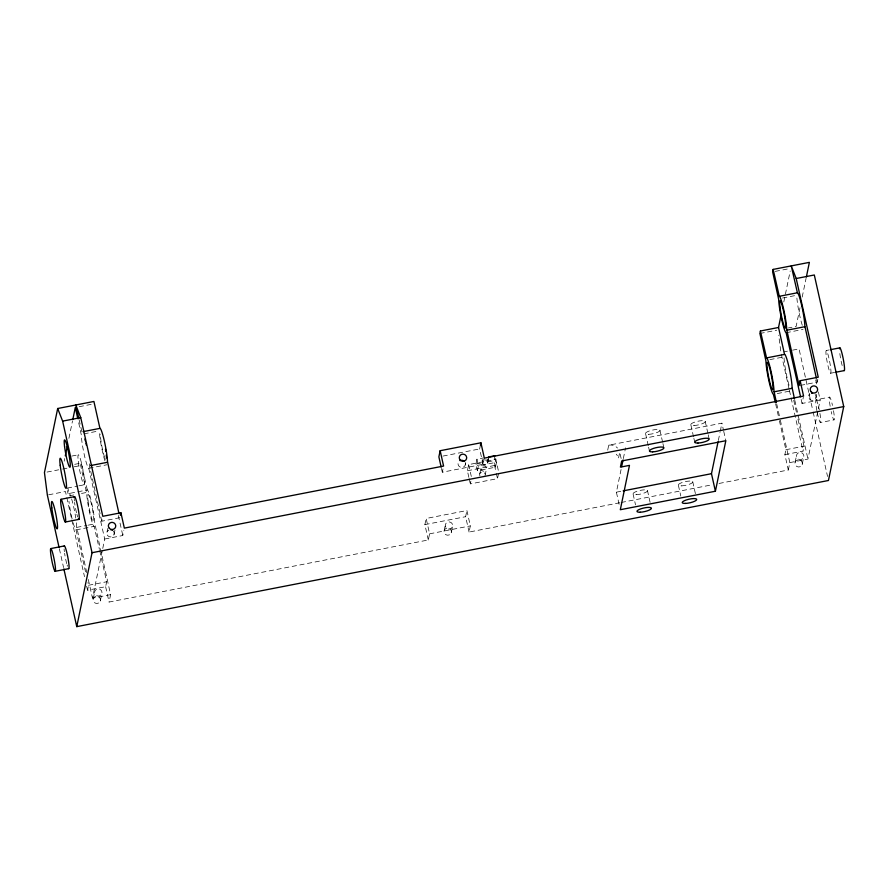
<?xml version="1.0" encoding="UTF-8"?>
<svg xmlns="http://www.w3.org/2000/svg" width="889" height="889" viewBox="0 0 889 889"><rect width="100%" height="100%" fill="white"/><g stroke="black" fill="none" stroke-linecap="round" stroke-linejoin="round"><path stroke-width="0.67" stroke-dasharray="4.45 3.33" d="M86.811 572.805L76.665 526.844A18.558 2 79 0 0 76.054 520.098M74.72 464.325L81.188 463.069L80.677 465.536L86.689 492.995A18.558 2 79 0 0 89.711 513.086A18.558 2 79 0 0 94.145 526.366L99.401 549.324M619.855 502.741L469.07 532.055L470.337 525.888L466.903 510.542L426.153 518.465L429.587 533.822L428.309 539.979L109.069 602.042L110.603 594.652L94.779 523.321A18.558 2 79 0 0 91.756 503.23A18.558 2 79 0 0 87.322 489.95L69.086 493.495L67.886 488.117M64.186 461.213L64.741 458.524M68.909 438.366L72.52 420.897M99.712 550.68L106.658 581.762L105.635 586.696L87.522 590.218L88.544 585.284L87.944 582.584M119.893 517.698L101.779 521.221L102.546 517.531M110.603 594.652L92.489 598.175L102.479 549.791M102.757 548.446L104.702 539.034L88.767 468.292A18.558 2 79 0 1 84.333 455.012A18.558 2 79 0 1 81.31 434.921L77.999 419.564M93.245 598.708L94.767 591.318M106.991 532.189L107.758 528.488M100.301 600.997A3.712 3.578 11.7 0 0 95.99 596.352A3.712 3.578 11.7 0 0 94.023 602.22A3.712 3.578 11.7 0 0 100.301 600.997L101.824 593.608A3.712 3.578 11.7 0 0 97.512 588.963A3.712 3.578 11.7 0 0 95.556 594.83A3.712 3.578 11.7 0 0 101.824 593.608M114.048 534.478L115.07 529.544M104.702 539.034L122.815 535.511L123.838 530.589M428.309 539.979L424.875 524.621L426.153 518.465M484.338 458.135L483.071 464.291L442.311 472.215L443.333 467.292M444.178 530.489L445.456 524.321M451.234 532.778A3.712 3.578 11.7 0 0 446.923 528.122A3.712 3.578 11.7 0 0 444.967 533.989A3.712 3.578 11.7 0 0 451.234 532.778L452.512 526.61A3.712 3.578 11.7 0 0 448.2 521.965A3.712 3.578 11.7 0 0 446.234 527.833A3.712 3.578 11.7 0 0 452.512 526.61M465.236 465.014L465.747 462.547M468.847 477.337L467.381 470.759L468.647 464.603L495.818 459.313L494.551 465.48L496.018 472.059M498.507 473.704L497.484 478.638L470.314 483.916L471.337 478.993M477.393 470.714L478.415 465.792L496.529 462.269L495.506 467.203L477.393 470.714L475.926 464.136L476.937 459.213L483.283 457.979M469.07 532.055L465.636 516.698L466.903 510.542M483.071 464.291L479.638 448.945L480.404 445.245M479.782 473.837L481.06 467.681M475.926 464.136L482.26 462.902L483.027 459.213M482.26 462.902A2.789 2.678 11.7 0 0 485.572 465.014A2.789 2.678 11.7 0 0 487.694 461.847L488.717 456.924M485.083 475.559L486.35 469.392A2.789 2.678 11.7 0 0 483.116 465.903A2.789 2.678 11.7 0 0 481.649 470.314A2.789 2.678 11.7 0 0 486.35 469.392M487.628 463.236L488.394 459.546M495.506 467.203L494.04 460.613L495.051 455.69M607.698 450.112L608.709 445.189L721.924 423.175L723.424 429.932M619.1 504.319L616.388 492.173L621.111 469.325M623.333 458.58L625.556 447.823M718.345 440.455L720.001 432.487M720.268 431.154L721.924 423.175M783.809 301.949L790.199 271.045M800 307.75L796.133 326.43L788.376 327.941M802.2 297.07L806.067 278.39M719.023 483.46L788.31 469.992L784.876 454.635L785.887 449.712L778.942 418.619M788.31 469.992L789.832 462.591L779.986 418.53M818.38 391.927L820.169 399.939L802.056 403.462L803.323 397.305M795.11 462.258L796.644 454.868M808.868 395.727L809.379 393.26M784.876 454.635L802.989 451.112L804 446.189L797.055 415.096M800.422 385.393L817.247 382.126L818.258 377.192M802.178 464.547A3.712 3.578 11.7 0 0 797.855 459.891A3.712 3.578 11.7 0 0 795.899 465.769A3.712 3.578 11.7 0 0 802.178 464.547L803.7 457.157A3.712 3.578 11.7 0 0 799.389 452.501A3.712 3.578 11.7 0 0 797.422 458.368A3.712 3.578 11.7 0 0 803.7 457.157M815.924 398.016L816.691 394.327M789.832 462.591L807.945 459.068L820.169 399.939M69.086 493.495L69.209 493.473A18.558 2 79 0 1 70.675 496.084M87.322 489.95L81.188 463.069M73.12 522.721A18.558 2 79 0 0 76.032 529.888L85.522 571.771M79.177 406.695L92.112 404.184M775.23 271.378L789.465 268.611M83.899 433.865L98.123 431.098M782.542 298.026L796.766 295.259M71.787 456.068L78.465 454.768M47.039 472.07L58.685 469.803M62.563 469.048L67.742 468.047M74.209 466.792L80.677 465.536M759.906 333.475L776.73 330.208M88.767 468.292L107.002 464.747M786.12 332.719L803.056 329.419M67.275 488.083L77.832 486.027M78.921 485.827L84.299 484.772M48.651 494.795L65.464 491.528L71.509 518.565M783.509 351.922L787.398 351.166M792.566 350.166L799.044 348.899L812.846 410.674M73.754 494.962L68.575 495.962L67.375 490.584M81.51 493.451L86.689 492.439M769.807 359.634L784.042 356.867L784.042 357.422A18.558 2 79 0 0 789.565 386.882M826.303 350.488L829.015 349.966M830.57 373.247A11.601 1.256 79 0 0 828.548 356.578A11.601 1.256 79 0 0 826.192 355.778A11.601 1.256 79 0 0 830.57 373.247L834.649 372.458M76.665 527.399L87.011 525.388M88.311 525.143L94.779 523.877M442.955 456.079L479.638 448.945M76.032 529.888L94.267 526.344M777.264 393.56L790.321 391.016M487.694 461.847L494.04 460.613M816.891 410.685A11.601 1.256 79 0 1 816.013 399.772L829.704 397.127M467.381 470.759L494.551 465.48M817.235 412.474A11.601 1.256 79 0 0 820.391 422.531L833.971 419.886M88.544 585.284L106.658 581.762M785.887 449.712L804 446.189M424.875 524.621L465.636 516.698M616.388 492.173L621.822 491.117M429.587 533.822L470.337 525.888M621.211 502.474L712.233 484.772M816.635 379.425L817.247 382.126M815.691 379.914L816.58 383.915M813.146 412.007L827.548 476.46M801.156 399.45L802.056 403.462M794.81 400.317L807.945 459.068M793.733 400.228L796.755 413.741M789.088 388.926L780.931 352.422L778.708 335.242M789.388 390.282L802.989 451.112M776.697 403.839L779.686 417.197M775.619 403.75L778.642 417.263M723.724 431.276L725.835 440.722M705.199 421.308L707.922 433.454M708.222 434.799L709.122 438.855M690.864 424.875L693.576 437.021M693.876 438.377L694.787 442.422M692.731 481.671L695.442 493.817M678.385 485.25L680.796 496.04M659.916 430.109L662.638 442.255M662.938 443.6L663.839 447.656M645.581 433.688L648.292 445.834M648.592 447.178L649.503 451.223M647.448 490.472L650.159 502.618M633.101 494.051L635.513 504.852M621.133 458.468L619.733 452.201L618.455 458.357A9.279 8.934 11.7 0 0 616.266 454.212M495.64 458.324L498.762 472.481M496.318 473.37L497.484 478.638M476.937 459.213L478.415 465.792M468.647 464.603L471.303 476.448M469.148 478.66L470.314 483.916M441.455 468.381L442.311 472.215M118.337 515.487L122.815 535.511M79.11 419.786L81.932 431.876A18.558 2 79 0 1 82.233 432.11M101.779 521.221L89.4 465.247A18.558 2 79 0 0 89.333 463.858M105.635 586.696L109.069 602.042M88.311 579.484L92.489 598.175M71.809 519.921L84.499 576.694M86.622 586.162L87.522 590.218M59.363 548.757L63.564 567.549M67.497 566.226A11.601 1.256 79 0 1 67.108 565.015M66.719 563.604A11.601 1.256 79 0 1 64.608 553.336M64.386 551.713A11.601 1.256 79 0 1 64.097 548.924M77.676 516.954A11.601 1.256 79 0 1 76.899 514.331M76.51 512.764A11.601 1.256 79 0 1 74.565 502.441M74.398 500.952A11.601 1.256 79 0 1 74.22 498.54M608.709 445.189A9.279 8.934 11.7 0 1 617.533 448.045M465.336 463.169A3.712 3.578 11.7 0 1 460.58 467.258A3.712 3.578 11.7 0 1 459.224 461.18M113.259 530.966A3.712 3.578 11.7 0 1 112.759 536.211A3.712 3.578 11.7 0 1 107.38 535.189A3.712 3.578 11.7 0 1 108.825 530.122M802.289 325.285A18.558 2 79 0 1 796.833 297.204M104.946 460.858A18.558 2 79 0 1 99.424 431.398M105.391 459.38A13.924 1.5 79 0 1 105.002 458.48M104.58 457.29A13.924 1.5 79 0 1 100.446 434.143M72.098 518.765A18.558 2 79 0 1 68.953 501.307M71.62 498.907A18.558 2 79 0 1 75.754 518.009M842.172 365.546A11.601 1.256 79 0 1 839.549 350.855M819.936 413.385A11.601 1.256 79 0 1 820.391 422.531M816.013 399.772A11.601 1.256 79 0 1 819.269 409.818M833.515 410.74A11.601 1.256 79 0 1 834.071 419.886A11.601 1.256 79 0 1 831.204 411.585M830.159 406.273A11.601 1.256 79 0 1 829.604 397.127A11.601 1.256 79 0 1 832.471 405.428M479.96 475.893A2.789 2.678 11.7 0 1 481.494 472.159A2.789 2.678 11.7 0 1 485.15 474.17M815.135 394.505A3.712 3.578 11.7 0 1 814.88 399.561A3.712 3.578 11.7 0 1 809.646 399.239A3.712 3.578 11.7 0 1 809.901 394.183M488.339 458.935A2.789 2.678 11.7 0 1 485.15 459.991M694.053 425.509A7.423 1.845 -12.6 0 0 705.277 421.686A7.423 1.845 -12.6 0 0 694.765 422.086A7.423 1.845 -12.6 0 0 694.053 425.509M648.77 434.31A7.423 1.845 -12.6 0 0 659.994 430.487A7.423 1.845 -12.6 0 0 649.481 430.898A7.423 1.845 -12.6 0 0 648.77 434.31M681.585 485.872A7.423 1.845 -12.6 0 0 692.798 482.049A7.423 1.845 -12.6 0 0 682.285 482.46A7.423 1.845 -12.6 0 0 681.585 485.872M636.302 494.673A7.423 1.845 -12.6 0 0 647.514 490.85A7.423 1.845 -12.6 0 0 637.002 491.261A7.423 1.845 -12.6 0 0 636.302 494.673M88.033 500.851A13.924 1.5 79 0 0 93.301 521.821A13.924 1.5 79 0 0 90.867 501.807A13.924 1.5 79 0 0 88.033 500.851M78.31 461.758A15.313 1.656 79 0 0 84.099 484.816A15.313 1.656 79 0 0 81.432 462.813A15.313 1.656 79 0 0 78.31 461.758"/><path stroke-width="1.33" d="M118.993 513.642L107.513 461.724A18.558 2 79 0 0 104.48 441.633A18.558 2 79 0 0 100.046 428.354L83.11 431.643M776.397 402.506L774.019 391.271A18.558 2 79 0 0 770.985 371.18A18.558 2 79 0 0 766.551 357.9L760.417 331.008L778.531 327.485L781.031 315.395M816.335 378.069L804.856 326.152A18.558 2 79 0 0 801.834 306.06A18.558 2 79 0 0 797.4 292.77L791.266 265.889L796.2 278.513L818.258 377.192L800.156 380.714L799.133 385.648L786.743 329.663A18.558 2 79 0 0 783.72 309.583A18.558 2 79 0 0 779.286 296.293L773.152 269.411L809.379 262.366L806.345 277.046M794.51 398.983L792.121 387.748A18.558 2 79 0 0 789.099 367.657A18.558 2 79 0 0 784.665 354.378L766.44 357.923M99.935 428.376L93.912 401.472L57.685 408.507L44.45 472.57L47.35 495.051L59.063 547.413M65.297 455.835L67.242 446.434M72.798 419.552L75.298 407.451L77.699 418.219M796.2 278.513L814.313 274.99L843.728 406.573L828.448 480.493L76.765 626.634L92.045 552.714L62.63 421.13L57.685 408.507M120.404 515.242L120.915 512.775L102.802 516.298L80.743 417.608L75.798 404.995L78.81 418.441M800.156 380.714L803.578 396.072L484.338 458.135L480.905 442.789L440.155 450.712L438.877 456.868L441.166 467.103M480.404 445.245L480.905 442.789M621.667 466.647L623.056 459.924M715.401 491.239L725.835 440.722L621.689 460.969L620.422 467.136L629.479 465.369L620.311 509.719L715.401 491.239L711.478 473.693L718.068 441.789M760.417 331.008L759.906 333.475L765.929 360.945A18.558 2 79 0 0 768.952 381.037A18.558 2 79 0 0 773.386 394.316L775.319 402.395M773.152 269.411L772.641 271.878L778.653 299.337A18.558 2 79 0 0 781.687 319.429A18.558 2 79 0 0 786.12 332.719L800.567 396.783M62.63 421.13L80.743 417.608M779.164 296.326L797.277 292.803M90.689 465.547L107.513 462.28M786.743 330.23L804.856 326.708M61.03 499.274L74.62 496.629M830.382 349.699L839.883 347.843M65.297 522.032A11.601 1.256 79 0 0 63.275 505.363A11.601 1.256 79 0 0 60.919 504.563A11.601 1.256 79 0 0 65.297 522.032L78.888 519.387M836.004 372.191L844.161 370.613M774.008 391.827L792.121 388.304M495.051 455.69L488.717 456.924A2.789 2.678 11.7 0 1 488.772 457.624M50.851 548.557L64.43 545.913M92.045 552.714L843.728 406.573M55.118 571.316A11.601 1.256 79 0 0 53.096 554.636A11.601 1.256 79 0 0 50.74 553.847A11.601 1.256 79 0 0 55.118 571.316L68.697 568.671M623.178 490.861L711.478 473.693M778.531 327.485L784.543 354.4M440.155 450.712L443.589 466.058L124.349 528.122L120.915 512.775M63.864 568.893L76.765 626.634M64.119 546.324A11.601 1.256 79 0 1 67.753 556.858A11.601 1.256 79 0 1 68.464 568.46M74.231 497.662A11.601 1.256 79 0 1 77.943 507.575A11.601 1.256 79 0 1 78.365 518.698M84.855 439.044A18.558 2 79 0 1 85.366 440.944M85.866 443A18.558 2 79 0 1 86.366 445.156M460.013 460.658A3.712 3.578 11.7 0 1 464.458 461.502M110.703 529.755A3.712 3.578 11.7 0 1 112.525 530.355M105.48 449.245A13.924 1.5 79 0 1 105.813 451.301M106.291 455.035A13.924 1.5 79 0 1 106.502 457.935M839.505 348.877A11.601 1.256 79 0 1 843.039 357.9A11.601 1.256 79 0 1 843.917 370.402M811.613 393.36A3.712 3.578 11.7 0 1 812.579 393.305M60.196 465.28A15.313 1.656 79 0 0 65.986 488.339A15.313 1.656 79 0 0 63.319 466.325A15.313 1.656 79 0 0 60.196 465.28M51.806 507.897A13.924 1.5 79 0 0 57.074 528.855A13.924 1.5 79 0 0 54.64 508.852A13.924 1.5 79 0 0 51.806 507.897M64.541 446.3A13.924 1.5 79 0 0 69.798 467.258A13.924 1.5 79 0 0 67.375 447.256A13.924 1.5 79 0 0 64.541 446.3M685.497 503.418A7.423 1.845 -12.6 0 0 696.72 499.596A7.423 1.845 -12.6 0 0 686.208 499.996A7.423 1.845 -12.6 0 0 685.497 503.418M640.224 512.22A7.423 1.845 -12.6 0 0 651.437 508.397A7.423 1.845 -12.6 0 0 640.925 508.808A7.423 1.845 -12.6 0 0 640.224 512.22M697.976 443.044A7.423 1.845 -12.6 0 0 709.2 439.233A7.423 1.845 -12.6 0 0 698.687 439.633A7.423 1.845 -12.6 0 0 697.976 443.044M652.693 451.856A7.423 1.845 -12.6 0 0 663.916 448.034A7.423 1.845 -12.6 0 0 653.404 448.434A7.423 1.845 -12.6 0 0 652.693 451.856M109.303 528.299A3.712 3.578 11.7 0 0 115.57 527.088A3.712 3.578 11.7 0 0 111.258 522.432A3.712 3.578 11.7 0 0 109.303 528.299M460.235 460.08A3.712 3.578 11.7 0 0 466.514 458.857A3.712 3.578 11.7 0 0 462.202 454.201A3.712 3.578 11.7 0 0 460.235 460.08M811.179 391.849A3.712 3.578 11.7 0 0 817.447 390.627A3.712 3.578 11.7 0 0 813.135 385.97A3.712 3.578 11.7 0 0 811.179 391.849M780.009 307.205A13.924 1.5 79 0 0 785.265 328.163A13.924 1.5 79 0 0 782.831 308.15A13.924 1.5 79 0 0 780.009 307.205M767.274 368.802A13.924 1.5 79 0 0 772.53 389.76A13.924 1.5 79 0 0 770.107 369.757A13.924 1.5 79 0 0 767.274 368.802"/></g></svg>
